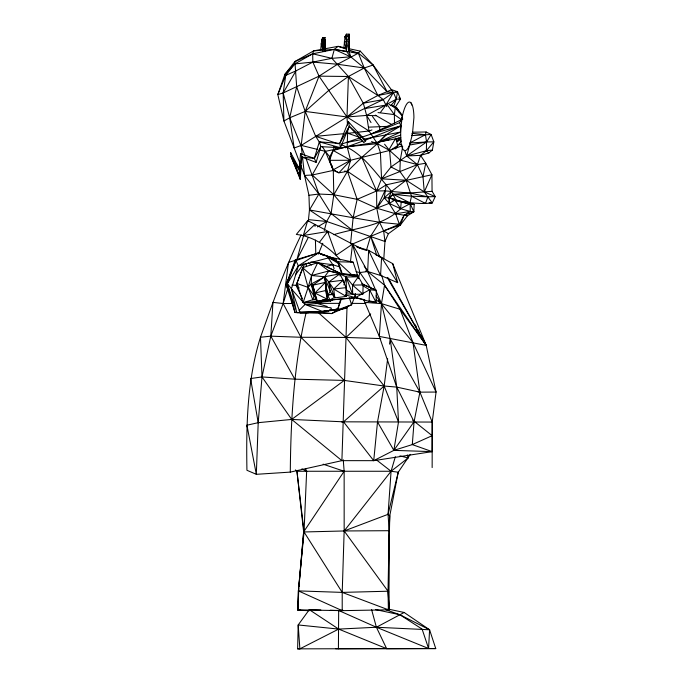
<?xml version="1.0" encoding="UTF-8"?>
<svg xmlns="http://www.w3.org/2000/svg" width="683" height="683" viewBox="0 0 683 683"><rect width="100%" height="100%" fill="white"/><g stroke="black" fill="none" stroke-linecap="round" stroke-linejoin="round"><path stroke-width="1.02" d="M335.618 648.756L338.409 648.756L338.674 610.474L342.892 610.252M388.653 598.265L388.883 545.589L389.054 547.194L389.788 515.708L398.24 472.218L410.295 454.374M356.5 246.725L368.632 250.396L392.716 263.655L426.209 345.385L436.07 392.051L432.219 422.06L432.151 451.634L373.721 460.666L341.893 460.649L290.292 472.107L256.33 474.318L246.93 470.28C246.17 425.586 247.024 380.277 260.488 337.248C272.807 302.654 285.024 267.915 301.16 234.867M340.399 259.975C328.958 247.144 313.787 236.395 296.328 234.448L307.709 220.626L352.522 244.138L367.65 271.527L381.473 303.636L390.189 338.896L419.908 392.153L432.219 422.06L432.151 467.582M295.397 469.921L296.943 471.261L391.077 471.261L398.24 472.218L388.055 514.333L389.165 530.87L388.029 591.222L389.344 610.073L388.789 591.965L389.148 530.7L389.788 515.708L388.055 514.333L391.077 471.261L395.329 456.739M380.73 338.58L346.025 337.445L300.964 337.274L270.801 336.164L260.488 337.248L261.999 376.939L291.709 419.439L341.893 460.649L347.041 306.522M323.418 41.381L322.794 39.58L325.04 39.58L324.963 51.251L324.177 51.447M348.697 35.917L349.167 34.15L346.358 36.72L349.167 36.72L348.936 52.113L349.167 34.15L346.358 34.15L345.017 36.72L343.873 47.853M323.221 49.859L323.358 43.686L321.719 39.58L322.794 37.531L325.04 37.531L324.963 51.575L322.794 51.234L322.794 37.531M297.626 648.85L435.745 648.56L429.581 629.777L376.393 627.25L338.674 629.094L299.871 648.85L297.626 648.85L298.189 624.954L309.297 609.671L320.839 609.987M410.765 141.56L409.168 145.949A24.409 6.309 -84.4 0 1 400.784 140.715L400.656 128.985L402.296 116.554A24.409 6.309 -84.4 0 1 409.561 102.049A24.409 6.309 -84.4 0 1 413.924 117.536L412.43 134.286L406.735 155.946L391.017 166.985L381.549 178.852L376.589 190.967L376.76 208.204L379.569 222.265L383.624 230.88L384.973 241.483L383.795 258.814M404.626 150.251L406.735 155.946L420.574 155.365L428.881 152.949L432.382 150.055L433.842 141.825L431.118 134.457L426.107 131.981L425.449 134.688L426.576 141.979L426.354 150.747L420.574 155.365L417.415 164.62L406.154 180.218L391.504 191.394L384.29 197.797L376.76 208.204L353.128 217.749L309.459 209.963L308.947 195.295L304.533 175.42L302.467 156.791M290.292 472.107C290.779 418.636 293.895 364.884 306.121 312.66M316.997 299.811L312.788 299.726L308.127 287.389L302.654 267.736L311.568 275.497L328.907 270.938L339.869 273.849L346.213 277.016L346.366 289.763L352.659 294.475L362.861 294.066L363.125 284.956L358.336 276.786L355.373 275.044L340.86 273.627L328.907 270.938L317.749 262.605L302.654 267.736L296.883 283.436L303.115 302.629L317.663 302.518L330.504 301.101L333.091 299.41M407.264 454.912L408.093 457.994L391.077 471.261L344.164 530.964L342.209 592.392L342.209 610.653L388.396 609.817L388.029 591.222L344.164 530.964L344.147 471.261L343.25 459.744M355.51 293.562L355.382 297.592L369.085 301.382L376.06 302.39L376.367 290.352L361.939 283.735M292.486 303.491L283.146 303.525L272.961 302.373L270.801 336.164L261.999 376.939L258.2 422.675L256.33 474.318L246.93 425.219L258.2 422.675L291.709 419.439L343.532 421.829L432.219 422.06M324.305 230.487L326.67 221.48L331.076 213.531L333.816 194.732L333.278 170.4L329.573 160.326L329.701 156.774L333.159 150.439L347.16 146.76L363.185 140.963M347.51 125.143L346.981 116.981L348.407 76.496L331.878 58.345L312.703 53.812L294.911 61.547L284.913 74.302L277.827 94.553L283.915 121.028L300.102 163.681M398.761 201.007L409.988 202.885L411.533 196.2L406.154 180.218L399.888 171.493L400.289 160.078L402.688 146.538M301.118 165.798L300.255 179.364L299.436 176.163L299.649 170.912M299.743 168.812L300.05 161.461M309.399 610.687L297.899 610.269L298.403 590.897L304.037 531.972L306.65 471.261L305.421 468.487M369.085 301.382L369.571 289.805L362.741 285.631M363.68 299.666L379.33 336.429L426.209 345.385L384.563 285.187L367.65 271.527L368.632 250.396L380.559 275.454L397.668 282.668L392.716 263.655M308.204 221.625L308.485 219.644L326.67 221.48L384.973 241.483L388.371 233.731L400.366 224.989L407.469 215.794L413.821 211.79L414.171 204.43C403.542 204.789 394.569 196.96 384.29 197.797L386.177 184.854C373.242 169.785 360.709 151.592 341.278 144.813M379.577 130.701L379.782 126.568L372.5 116.486M309.297 609.671L338.674 629.094L386.638 648.637L428.591 648.517L429.581 629.777L404.157 612.48L388.012 609.048M375.898 254.836L381.609 257.465L380.559 275.454L365.712 270.903M319.303 149.859L325.339 151.344L347.16 146.76L379.005 141.927L400.579 132.067L400.972 125.817L399.564 122.641L401.792 119.602L371.048 134.073L341.321 144.181M347.775 129.224L347.16 146.76L350.592 160.266L347.468 171.331L333.816 194.732L318.884 194.032L308.947 195.295M316.101 162.366L320.839 146.623L340.39 147.733L339.741 143.413L348.373 121.694L349.32 126.304L339.741 143.413L319.337 141.851L320.839 146.623L314.334 158.379L301.92 157.107L300.255 172.159L299.436 168.957L300.537 153.735L314.334 158.379L316.101 162.366L301.92 157.107L300.537 153.735M320.703 49.868L321.719 39.58L323.383 39.657M350.558 243.84L353.128 217.749L357.149 199.351L347.468 171.331L361.794 157.338L377.366 143.669L386.032 134.705L400.972 125.817L371.048 134.073L399.564 122.641M298.812 588.626L297.899 610.269L299.897 609.526M298.992 586.526L303.653 531.886L296.943 471.261L304.037 531.972L342.209 592.392L388.396 609.817M333.739 234.679C356.364 227.704 383.137 226.235 400.605 208.733L401.245 201.775L410.193 203.654L413.821 211.79L410.227 211.44L404.046 215.316L400.366 224.989L399.376 224.255L395.662 213.77L389.165 203.363L389.72 197.618L393.177 194.288L432.074 191.317L435.242 196.584L432.245 202.988C418.688 204.49 405.198 202.236 391.922 199.692M412.703 420.13L432.151 435.686L412.293 444.59L393.86 450.37L373.721 460.666L377.511 421.94L384.162 386.023L387.645 358.788M308.485 219.644L309.459 209.963L318.884 194.032L305.975 158.234M301.92 157.107L299.436 168.957L290.548 152.454L291.06 156.527L299.436 176.163L300.452 166.797M409.484 145.086L426.576 141.979L433.842 141.825L426.354 150.747L406.735 155.946L417.415 164.62L422.99 176.675L424.263 191.889L432.245 202.988L429.078 202.663M302.236 154.717L301.203 145.402L305.181 111.406L319.029 76.154L337.513 64.262L358.37 53.163L360.248 51.131L373.106 65.013L393.459 92.47L396.268 99.18L393.468 106.855M350.447 261.862L352.522 244.138L361.973 248.834M389.523 344.13L390.189 338.896L396.738 387.099L398.505 421.94L393.86 450.37L432.151 451.634L412.293 444.59L414.069 421.752L419.908 392.153L413.002 342.618L400.042 309.262L384.563 285.187L381.618 275.087M394.501 123.017L394.356 114.599L395.269 107.726L389.105 104.379M373.106 65.013L358.37 53.163L334.346 49.398L312.703 53.812L294.766 63.929L285.742 75.369L283.163 92.973L283.915 121.028L289.694 117.783L305.181 111.406L329.018 90.173L348.407 76.496L364.252 68.001L373.106 65.013L387.184 91.855L393.459 92.47L397.557 91.735L400.469 99.086L395.03 107.666M384.563 285.187L381.473 303.636L379.33 336.429L396.738 387.099L414.069 421.752L393.86 450.37L377.511 421.94M387.184 91.855L364.252 68.001L350.703 56.809L331.878 58.345L312.848 62.068L295.927 70.887L283.163 92.973L289.694 117.783L294.177 148.032L301.203 145.402L346.981 116.981L363.271 103.21L377.878 95.483L391.718 89.704L397.557 91.735L396.268 99.18L390.864 105.677M300.836 165.645L304.533 175.42L312.225 175.01L333.816 194.732L357.149 199.351L376.589 190.967L386.177 184.854L422.99 176.675L425.74 163.228L420.574 155.365M346.144 48.083L338.085 46.342L313.642 50.866L294.911 61.547L296.661 86.75L289.694 117.783L305.241 156.253M358.319 278.382L359.898 272.543L352.522 244.138L336.215 255.254L327.609 231.511L303.312 235.507L307.709 220.626M331.878 58.345L334.346 49.398L338.085 46.342L346.776 49.27M303.517 235.737L296.806 259.924L308.281 237.471M330.504 301.101L327.567 294.936L325.475 282.344L312.78 285.221L316.989 301.263L312.78 285.221L311.252 283.991L315.87 297.651L312.78 285.221L324.613 276.769L327.567 299.402L316.989 301.263L315.87 297.651L314.154 296.149L308.127 287.389L311.568 275.497L317.749 262.605L340.86 273.627L324.613 276.769L311.568 275.497L311.252 283.991L314.154 296.149L312.788 299.726L303.115 302.629L308.127 287.389L311.252 283.991L324.613 276.769L328.907 270.938M343.925 284.922L346.213 277.016L358.336 276.786L352.505 285.084L352.659 294.475L346.213 277.016L352.505 285.084L362.861 294.066M340.851 298.667L337.513 309.869L331.673 313.565L294.988 312.507L286.143 284.709L295.261 259.941L318.474 252.941L336.514 259.352M314.334 158.379L319.337 141.851L340.39 147.733L349.32 126.304L365.712 140.843L363.783 142.61L349.32 126.304M331.101 257.892L318.474 252.941L298.351 265.858L291.445 288.678L296.627 312.131L287.33 283.735L295.944 260.522L318.474 252.941L330.709 257.32L353.128 262.17L358.695 278.613M287.91 288.32L283.146 303.525L270.801 336.164L294.791 379.176L344.241 380.414L384.162 386.023L396.738 387.099L419.908 392.153L436.07 392.051L413.002 342.618L378.732 300.4M341.287 299.145L337.513 309.869L318.346 311.969L300.204 313.027L291.445 288.678L287.33 283.735L298.351 265.858L330.709 257.32L337.82 261.76L351.591 274.626M423.409 203.201L425.5 203.466L427.865 196.824L435.242 196.584L424.263 191.889L406.154 180.218L381.549 178.852L380.422 152.48L377.366 143.669L369.025 131.008L346.981 116.981L319.029 76.154L312.848 62.068L312.703 53.812L313.642 50.866L322.957 50.209M322.496 146.93L325.339 151.344L312.225 175.01L333.278 170.4L329.573 160.326L333.159 150.439L350.592 160.266L389.583 150.448L401.928 145.855M354.528 297.045L351.608 304.814L331.673 313.565L318.346 311.969L299.735 312.105M302.398 298.676L296.046 285.298L304.473 264.133M295.261 259.941L295.944 260.522L286.143 284.709L288.738 291.462M318.38 254.085L322.794 243.285M295.927 70.887L285.742 75.369L277.827 94.553L283.163 92.973L319.029 76.154L348.407 76.496L377.878 95.483L383.248 99.564L386.774 106.65M398.821 201.502L414.171 204.43L410.193 203.654L410.227 211.44L400.605 208.733L389.165 203.363L388.823 197.549L391.504 191.394L386.177 184.854M289.447 277.178L286.143 284.709L287.33 283.735L294.988 312.507L308.4 312.788M338.444 310.065L346.605 308.11L347.459 306.197M424.263 191.889L431.929 174.737L425.74 163.228L417.415 164.62L381.549 178.852M388.823 197.549L393.177 194.288L411.533 196.2L427.865 196.824L410.568 193.178L384.93 190.856L376.76 208.204L357.149 199.351M327.225 295.619L330.222 291.428L328.805 282.019L324.613 276.769L327.567 294.936L332.869 294.501M341.372 308.827L346.605 308.11L347.382 306.582M352.36 244.07L399.376 224.255L404.046 215.316L413.821 211.79M412.464 134.099L411.661 135.601L431.118 134.457L426.576 141.979L406.735 155.946M397.139 141.125L399.068 137.565M323.494 46.461L322.794 43.686L325.04 39.58M346.879 43.9L346.358 41.851L349.167 36.72M389.199 149.381L395.816 138.026L397.643 145.633L395.372 148.885M380.405 112.482L385.844 105.122L393.459 92.47L377.878 95.483L364.252 68.001L358.37 53.163L348.714 49.919M399.376 224.255L379.569 222.265L370.638 236.198L366.378 250.448L357.405 247.323M388.789 591.965L388.029 591.222L342.209 592.392L298.403 590.897L342.209 610.653L297.942 609.842L298.403 590.897L303.653 531.886L344.147 471.261L323.127 464.192M295.474 274.797L303.713 263.792M397.19 146.478L401.433 140.877M319.601 242.055L327.609 231.511L328.745 233.304M379.082 141.586L377.366 143.669L347.16 146.76L345.325 147.818M329.573 160.326L350.592 160.266L338.896 172.825L333.278 170.4L325.339 151.344L329.701 156.774L330.213 158.721M397.344 141.27L400.81 137.582M314.906 292.998L325.475 282.344L327.567 299.402L314.906 292.998L325.526 290.582L325.475 282.344M299.128 310.415L305.113 304.405L317.364 303.508L327.217 306.488M400.639 137.932L379.005 141.927L386.604 134.483M400.272 121.087L401.792 119.602M303.312 235.507L314.983 224.366L315.034 226.466M398.505 421.94L384.162 386.023L346.025 337.445L370.69 313.924M324.613 276.769L330.222 291.428L334.79 297.848L333.722 289.037L343.054 280.209L339.869 273.849L328.805 282.019L334.79 297.848L346.247 296.448L346.033 287.645L343.054 280.209L328.805 282.019L333.722 289.037L346.247 296.448L345.854 294.424M322.794 39.58L325.04 37.531M341.398 421.855L343.532 421.829L384.162 386.023M328.429 311.106L331.392 308.605M291.709 419.439L344.241 380.414L300.964 337.274L283.146 303.525L288.499 262.409L295.884 260.197M296.661 86.75L305.181 111.406L346.981 116.981L383.248 99.564L393.459 92.47M397.523 141.441L400.998 139.153M391 149.876L397.643 145.633M395.448 139.716L398.035 138.162M317.527 226.927L326.67 221.48L309.459 209.963M346.981 116.981L366.592 115.418L396.268 99.18L400.469 99.086L399.214 97.507M407.469 215.794L395.662 213.77L376.76 208.204L389.165 203.363L394.928 200.11L400.605 208.733L410.193 203.654M350.592 160.266L333.389 169.743L338.896 172.825L347.468 171.331L376.589 190.967L384.93 190.856M362.724 284.427L376.367 290.352L369.571 289.805L355.382 297.592L303.115 302.629M335.037 297.173L329.616 300.059L317.663 302.518M330.282 610.243L338.674 610.474L376.393 627.25L404.157 612.48M400.972 125.817L365.183 140.237M332.997 310.338L338.828 308.076M304.037 531.972L344.164 530.964L388.055 514.333M357.482 132.271L369.025 131.008L371.962 129.932M400.366 224.989L383.624 230.88L388.371 233.731M312.788 299.726L316.724 298.445M379.005 141.927L400.494 135.149M346.255 292.435L349.192 291.615M325.706 266.583L332.86 264.731L339.647 266.942M376.393 627.25L428.591 648.517L435.745 648.56L386.638 648.637L376.393 627.25L371.62 609.68M379.005 142.055L388.892 139.682M422.99 176.675L431.929 174.737L432.074 191.317M347.451 142.329L361.87 139.537M363.928 139.136L400.579 132.067M348.407 76.496L363.271 103.21L383.248 99.564M327.567 294.936L332.527 294.091M363.271 103.21L364.824 108.546L385.844 105.122M395.662 213.77L410.227 211.44M296.883 312.669L318.346 311.969L338.657 309.083L337.513 309.869L351.608 304.814L349.44 298.01M294.988 312.507L318.346 311.969L338.23 309.254M356.108 271.697L359.898 272.543L367.65 271.527L367.556 269.495M341.637 308.716L346.605 308.11M432.382 150.055L426.354 150.747L428.881 152.949M333.722 289.037L346.033 287.645M345.957 133.501L355.382 132.502M343.865 133.697L315.691 136.344L305.181 111.406M395.739 91.906L397.557 91.735M357.243 297.634L329.616 300.059L322.256 299.914M325.031 50.055L334.346 49.398L345.811 51.532M357.448 297.455L355.382 297.592L346.366 295.158M426.576 141.979L409.911 142.952L425.449 134.688L411.798 133.313M368.692 127.166L388.226 126.338M412.677 132.195L426.107 131.981M352.505 285.084L363.125 284.956M315.452 303.414L339.75 303.346M338.409 648.756L386.809 648.594M344.164 530.964L389.148 530.7M349.064 41.851L344.317 41.851L346.016 47.853M324.963 43.686L321.164 43.686L322.692 49.091M351.31 303.363L365.875 303.491M346.392 293.921L354.443 294.108L355.382 297.592L364.688 299.752M353.128 262.17L337.82 261.76L328.147 257.354M375.915 115.692L366.592 115.418L364.824 108.546M291.957 285.127L298.13 285.451M346.725 40.989L345.017 36.72L347.092 36.805M335.302 170.537L333.278 170.4L331.998 165.534M344.428 171.134L347.468 171.331M294.791 379.176L261.999 376.939L250.584 378.544L258.2 422.675M340.032 275.949L339.869 273.849L355.373 275.044M365.174 302.373L381.473 303.636L400.042 309.262L426.209 345.385L423.716 340.706M338.674 629.094L298.189 624.954L299.871 648.85M352.087 52.463L358.37 53.163M378.032 112.575L394.356 114.599L401.766 119.824L402.261 116.11L395.269 107.726L396.968 108.179L402.56 115.538M310.859 261.922L332.86 264.731L334.107 268.684M318.346 311.969L320.31 312.225M331.101 307.837L305.113 304.405L291.317 288.841M364.252 68.001L337.513 64.262L312.848 62.068L294.766 63.929L284.913 74.302L285.742 75.369M339.869 273.849L358.336 276.786M379.569 222.265L353.128 217.749L333.816 194.732M417.808 391.794L419.908 392.153M396.046 200.828L400.204 201.579M375.437 609.569L399.905 614.743L429.581 629.777M349.167 48.732L360.248 51.131M369.853 300.947L376.06 302.39L369.571 289.805M301.203 145.402L317.288 149.364M399.965 455.868L408.093 457.994M417.415 164.62L400.289 160.078L389.583 150.448L384.563 144.19M322.794 51.234L323.588 51.49M338.333 143.84L315.691 136.344L319.661 142.516M296.883 283.436L308.127 287.389M348.04 133.305L359.77 137.454M371.501 141.594L377.366 143.669L389.583 150.448L391.017 166.985L399.888 171.493M385.921 609.757L399.905 614.743L422.094 629.094L428.591 648.517M362.092 283.94L363.851 284.649M323.324 311.815L305.113 304.405L304.208 302.492M399.231 143.959L401.963 145.112M324.767 255.621L318.474 252.941L323.307 255.143M389.72 197.618L396.089 200.35L391.504 191.394M334.346 49.398L350.703 56.809L346.358 41.851M317.749 262.605L340.86 273.627M301.92 468.845L306.65 471.261M393.177 194.288L409.988 202.885M411.533 196.2L425.5 203.466M391.47 105.114L396.968 108.179L399.538 112.575M375.283 115.128L391.803 124.596M328.335 257.303L338.836 263.706M308.17 262.844L311.576 264.97M376.248 300.016L381.473 303.636L376.085 295.867M376.922 460.282L391.077 471.261M352.18 230.077L331.076 213.531L318.884 194.032L304.533 175.42M296.046 285.298L299.205 287.995M315.785 302.159L317.364 303.508M319.132 313.352L346.025 337.445M345.017 36.72L346.392 38.086M321.719 39.58L323.187 41.048M334.064 146.879L336.249 149.056M401.484 117.647L402.825 119.064M348.373 121.694L365.712 140.843M384.29 197.797L389.165 203.363M399.154 97.541L400.469 99.086M356.748 274.515L358.806 276.948M350.703 56.809L346.358 51.276L346.358 34.15M343.532 421.829L373.721 460.666M387.338 104.892L394.356 114.599M359.898 272.543L371.287 288.952M328.002 257.568L332.86 264.731M300.255 179.364L291.06 156.527L299.436 168.957M364.21 266.199L367.65 271.527M381.609 257.465L397.668 282.668M371.023 122.59L366.592 115.418L369.025 131.008M416.775 329.94L418.44 332.664M420.105 335.387L422.325 339.024M423.434 340.843L426.209 345.385L388.234 277.913M291.06 156.527L300.255 172.159M387.21 277.4L426.209 345.385M415.247 324.801L416.246 326.67M417.74 329.479L419.234 332.288M421.223 336.027L422.717 338.836M295.944 260.522L298.351 265.858M379.979 257.269L370.638 236.198L376.743 255.322M361.794 157.338L376.589 190.967M341.935 272.654L337.82 261.76L341.935 274.566M290.548 152.454L291.658 155.417M292.401 157.389L299.436 176.163M246.93 425.219L247.536 427.216M396.968 108.179L397.489 110.083M322.794 43.686L324.963 51.575M325.526 290.582L327.567 299.402M343.054 280.209L343.455 282.241M333.492 146.999L333.944 149.534M305.95 263.339L306.454 266.472M315.418 240.075L315.828 254.733M410.551 102.578A23.999 3.389 -82 0 1 411.653 105.045"/></g></svg>
